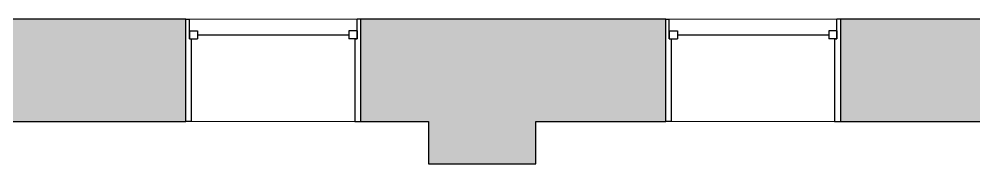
# Model space of a CAD drawing. Header units: inches. Extents: x -1176 to 1507, y -2527 to 978.
# Drawn here: x 801.2 to 1006.2, y 557.9 to 589 of the extents above; entities that cross this region are included whole.
import ezdxf

# ---------------------------------------------------------------- set-up
doc = ezdxf.new("R2010")
doc.units = ezdxf.units.IN
doc.header["$MEASUREMENT"] = 0
for name, color, linetype, lineweight in [('A-GLAZ', 151, 'Continuous', 18), ('A-WALL', 113, 'Continuous', 18), ('A-WALL-PATT', 111, 'Continuous', 18)]:
    doc.layers.add(name, color=color, linetype=linetype, lineweight=lineweight)

# ---------------------------------------------------------------- blocks, each defined once
blk = doc.blocks.new('Double Hung - side window 4_ X 6_ 3_ H-6086068-3rd Floor Demo')
at = {"layer": 'A-GLAZ', "color": 8, "lineweight": 30}
for p, q in [((-18.75, 11), (-18, 11)), ((-18, 6.75), (-18, 11)), ((18, 6.75), (18, 11)), ((18.75, 11), (18, 11)), ((-18, 8.5), (-18, 6.75)), ((-18, 8.5), (-16.25, 8.5)), ((-16.25, 8.5), (-16.25, 6.75)), ((16.25, 8.5), (16.25, 6.75)), ((18, 8.5), (16.25, 8.5)), ((18, 8.5), (18, 6.75)), ((-18, 6.75), (-16.25, 6.75)), ((-18, 6.75), (-17.5, 6.75)), ((-17.5, -11), (-17.5, 6.75)), ((-16.25, 7.625), (16.25, 7.625)), ((18, 6.75), (16.25, 6.75)), ((17.5, 6.75), (18, 6.75)), ((17.5, 6.75), (17.5, -11)), ((-17.5, -11), (-18.75, -11)), ((17.5, -11), (18.75, -11))]:
    blk.add_line(p, q, dxfattribs=at)

msp = doc.modelspace()

# ---------------------------------------------------------------- hatches: boundary and pattern name
at = {"layer": 'A-WALL-PATT', "lineweight": 9}
h = msp.add_hatch(color=7, dxfattribs=at)
h.paths.add_polyline_path([(1202.2, 567.01), (1211.24, 567.01), (1211.24, 589.01), (1167.7, 589.01), (1167.7, 567.01), (1179.07, 567.01)], flags=0)
h.paths.add_polyline_path([(1130.2, 567.01), (1130.2, 589.01), (1068.64, 589.01), (1068.64, 567.01), (1109.69, 567.01)], flags=0)
h.paths.add_polyline_path([(1031.14, 567.01), (1031.14, 589.01), (977.59, 589.01), (977.59, 567.01)], flags=0)
h.paths.add_polyline_path([(940.09, 567.01), (940.09, 589.01), (874.54, 589.01), (874.54, 567.01), (912.15, 567.01)], flags=0)
h.paths.add_polyline_path([(837.04, 567.01), (837.04, 589.01), (783.49, 589.01), (783.49, 567.01)], flags=0)
h.paths.add_polyline_path([(745.99, 567.01), (745.99, 589.01), (682.43, 589.01), (682.43, 567.01)], flags=0)
h.paths.add_polyline_path([(644.93, 567.01), (644.93, 589.01), (576.53, 589.01), (576.53, 567.01), (606.02, 567.01)], flags=0)
h.paths.add_polyline_path([(539.03, 567.01), (539.03, 589.01), (480.78, 589.01), (480.78, 567.01), (531.54, 567.01)], flags=0)
msp.add_hatch(color=7, dxfattribs=at).paths.add_polyline_path([(889.15, 557.89), (912.15, 557.89), (912.15, 567.01), (889.15, 567.01)], flags=0)

# ---------------------------------------------------------------- linework, layer by layer
at = {"layer": 'A-WALL', "color": 8, "lineweight": 30}
for p, q in [((837.04, 589.01), (783.49, 589.01)), ((837.04, 567.01), (837.04, 589.01)), ((940.09, 589.01), (874.54, 589.01)), ((874.54, 589.01), (874.54, 567.01)), ((940.09, 567.01), (940.09, 589.01)), ((1031.14, 589.01), (977.59, 589.01)), ((977.59, 589.01), (977.59, 567.01)), ((783.49, 567.01), (837.04, 567.01)), ((874.54, 567.01), (889.15, 567.01)), ((889.15, 567.01), (889.15, 557.89)), ((912.15, 567.01), (940.09, 567.01)), ((912.15, 557.89), (912.15, 567.01)), ((977.59, 567.01), (1031.14, 567.01)), ((889.15, 557.89), (912.15, 557.89))]:
    msp.add_line(p, q, dxfattribs=at)
at = {"layer": 'A-WALL', "lineweight": 9}
for p, q in [((837.04, 589.01), (874.54, 589.01)), ((940.09, 589.01), (977.59, 589.01)), ((874.54, 567.01), (837.04, 567.01)), ((977.59, 567.01), (940.09, 567.01))]:
    msp.add_line(p, q, dxfattribs=at)

# ---------------------------------------------------------------- block references
at = {"layer": 'A-GLAZ'}
for p in [(855.79, 578.01), (958.84, 578.01)]:
    msp.add_blockref('Double Hung - side window 4_ X 6_ 3_ H-6086068-3rd Floor Demo', p, dxfattribs=at)

doc.saveas('drawing.dxf')
